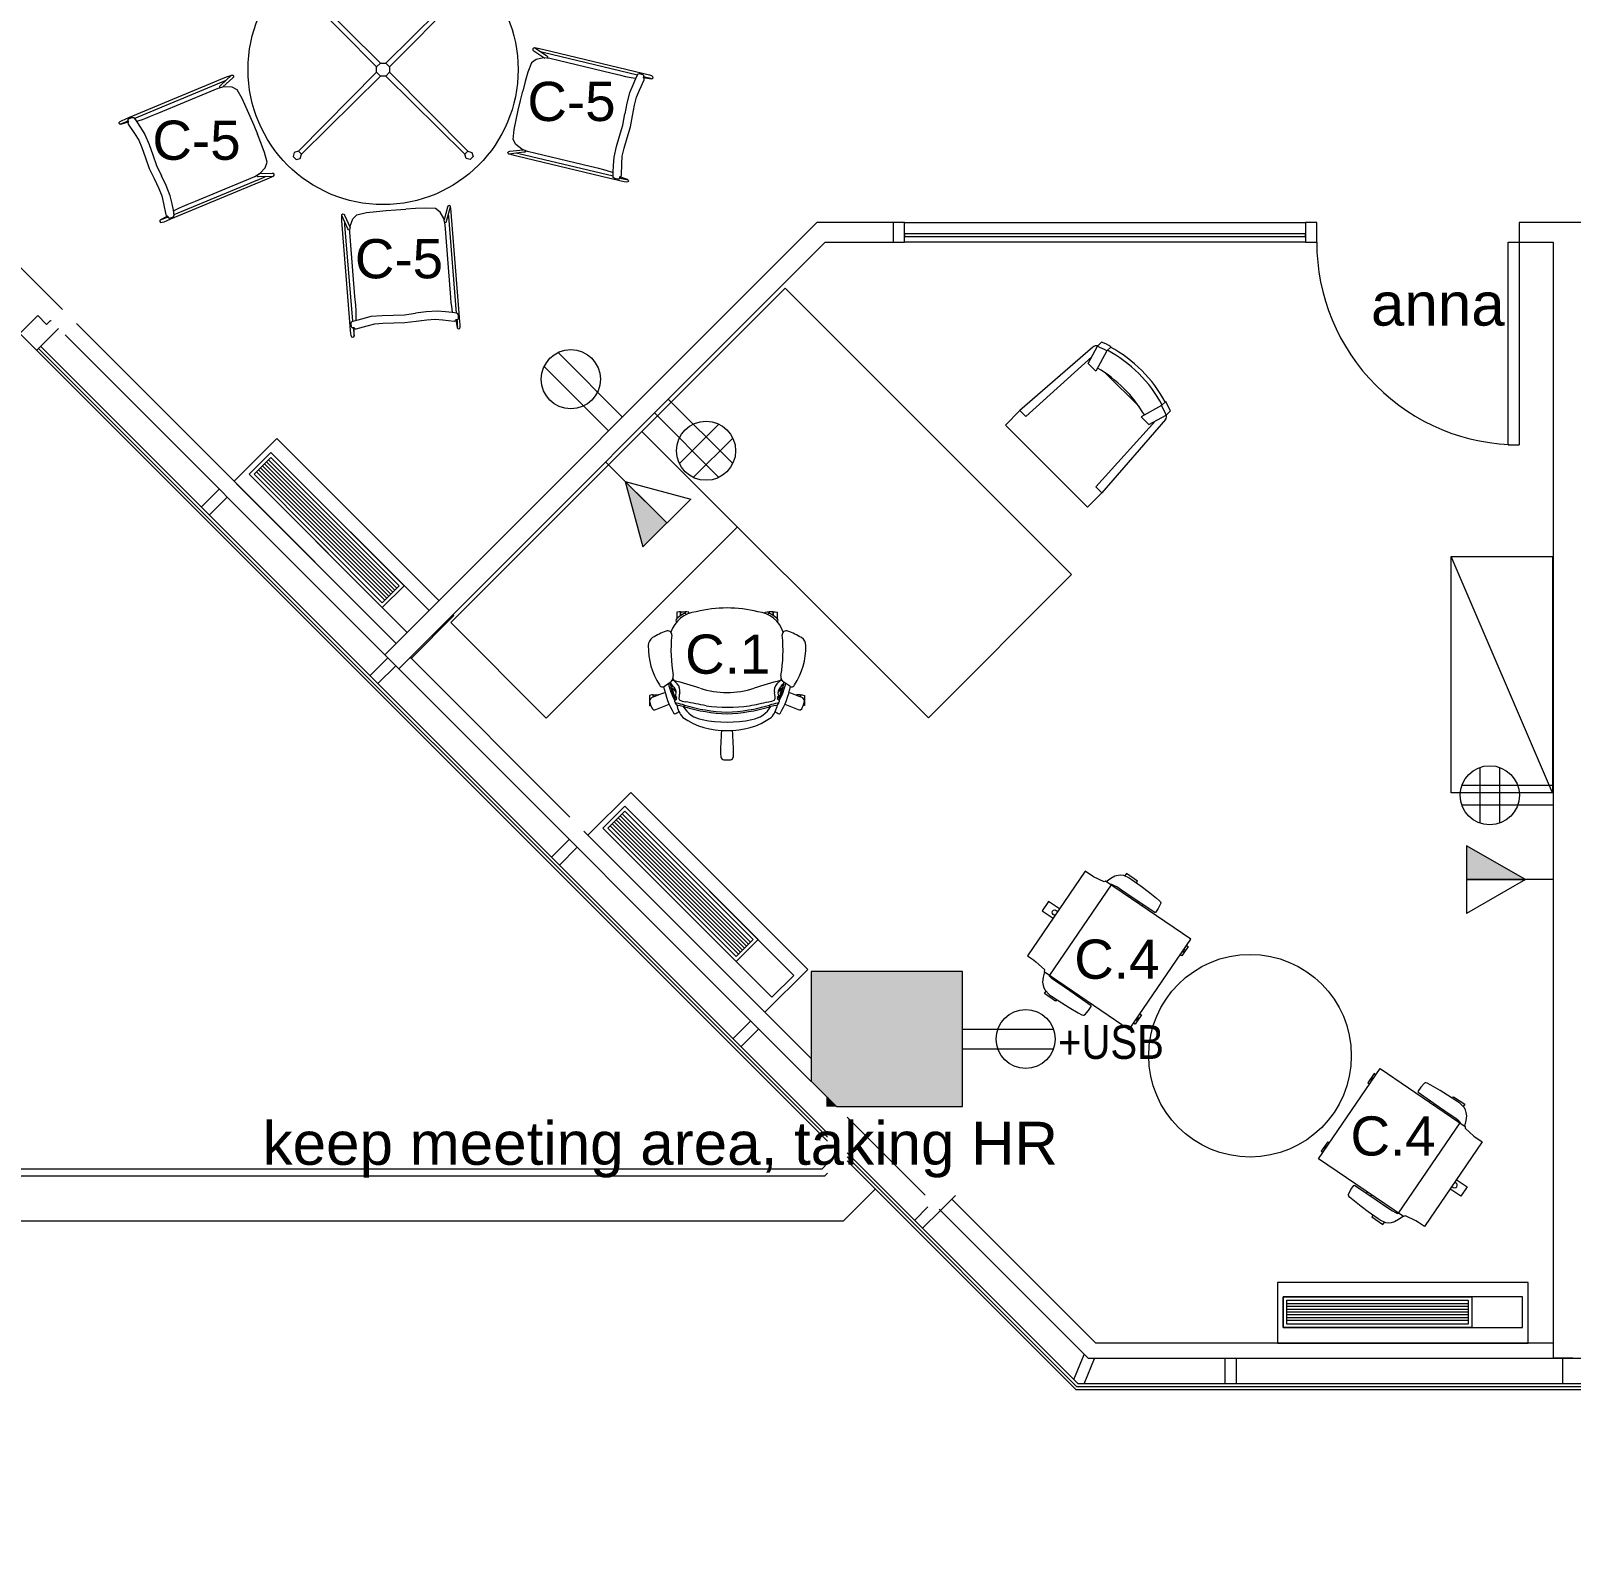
# Model space of a CAD drawing. Header units: inches. Extents: x 1 to 3921, y -2183 to 193.
# Drawn here: x 1444.7 to 1718.5, y -2150.9 to -1881.9 of the extents above; entities that cross this region are included whole.
import ezdxf

# ---------------------------------------------------------------- set-up
doc = ezdxf.new("R2010")
doc.units = ezdxf.units.IN
doc.header["$MEASUREMENT"] = 0
for name, color, linetype, lineweight in [('8260 Willow Oaks_dwg _2_', 8, 'Continuous', 9), ('A-ANNO-NOTE', 131, 'Continuous', 20), ('A-COLS', 52, 'Continuous', 13), ('A-DOOR', 31, 'Continuous', 9), ('A-DOOR-FRAM', 31, 'Continuous', 9), ('A-FURN TAGS', 7, 'Continuous', 9), ('A-FURN-NEW', 7, 'Continuous', 9), ('A-GLAZ', 151, 'Continuous', 9), ('A-WALL', 113, 'Continuous', 50), ('AFUCH-P', 7, 'Continuous', 9), ('AFUTL-P', 7, 'Continuous', 9), ('Cougaar_Furn Plan_V01_1_dwg', 8, 'Continuous', 9), ('E-ELEC-FIXT-IDEN', 2, 'Continuous', 9), ('E-FURN-EXISTING', 7, 'Continuous', 9), ('I-WALL', 2, 'Continuous', 9), ('LEVEL 07 BB', 7, 'Continuous', 9)]:
    doc.layers.add(name, color=color, linetype=linetype, lineweight=lineweight)
doc.styles.add('Arial', font='arial.ttf', dxfattribs={"height": 6.966241})
doc.styles.add('Arial_2', font='arial.ttf', dxfattribs={"height": 7.649326})
doc.styles.add('Arial_9', font='arial.ttf', dxfattribs={"width": 0.85, "height": 6})

# ---------------------------------------------------------------- blocks, each defined once
blk = doc.blocks.new('Cougaar_Furn Plan_V01_1_dwg_T-4-2613232-New Construction - Tel_Data_Elec Plan')
at = {"layer": 'AFUTL-P'}
for p, q in [((-15.06, 14.53), (-1.15, 0.48)), ((-0.48, 1.15), (-14.53, 15.06)), ((1.16, 0.48), (15.06, 14.53)), ((-0.48, -1.16), (-14.53, -15.06)), ((0.48, -1.16), (14.53, -15.06)), ((15.06, -14.53), (1.16, -0.48))]:
    blk.add_line(p, q, dxfattribs=at)
at = {"layer": 'AFUTL-P', "flags": 128}
for points in [[(-15.98, 15.45), (-15.79, 14.73), (-15.06, 14.53), (-14.53, 15.06), (-14.73, 15.79), (-15.45, 15.98)], [(15.45, 15.98), (14.73, 15.79), (14.53, 15.06), (15.06, 14.53), (15.79, 14.73), (15.98, 15.45)], [(15.98, -15.45), (15.45, -15.98), (14.73, -15.79), (14.53, -15.06), (15.06, -14.53), (15.79, -14.73)]]:
    blk.add_lwpolyline(points, close=True, dxfattribs=at)
for points in [[(14.53, 15.06), (0.48, 1.15), (1.16, 0.48), (1.16, -0.48), (0.48, -1.16), (-0.48, -1.16), (-1.15, -0.48)], [(-15.06, -14.53), (-15.79, -14.73), (-15.98, -15.45), (-15.45, -15.98), (-14.73, -15.79), (-14.53, -15.06), (-15.06, -14.53), (-1.15, -0.48), (-1.15, 0.48), (-0.48, 1.15), (0.48, 1.15)]]:
    blk.add_lwpolyline(points, dxfattribs=at)
at = {"layer": 'AFUTL-P'}
blk.add_circle((0, 0), 24, dxfattribs=at)
blk = doc.blocks.new('Cougaar_Furn Plan_V01_1_dwg_C-5-2613233-New Construction - Tel_Data_Elec Plan')
at = {"layer": 'AFUCH-P', "flags": 128}
for points in [[(11.68, 6.49), (12.06, 6.39), (12.64, 6.24), (12.99, 6.14), (13.06, 6.09), (13.24, 6.13), (13.35, 6.28), (13.32, 6.47), (13.1, 6.62), (12.75, 6.73), (12.18, 6.88), (11.49, 7.05), (9.99, 7.41), (-6.07, 11.25), (-6.82, 11.42), (-7.42, 11.55), (-7.75, 11.6), (-7.93, 11.57), (-8.04, 11.42), (-8.01, 11.2), (-7.86, 11.09), (-5.88, 9.78)], [(-5.38, 9.72), (-5.35, 9.83), (-5.38, 10.01), (-5.54, 10.13), (-7.75, 11.6)], [(6.1, 7.05), (-3.53, 9.35), (-5.01, 9.68), (-6.12, 9.81), (-7.43, 9.55), (-8.27, 8.94), (-8.91, 7.3), (-9.37, 5.61), (-9.81, 3.92)], [(10.55, 6.76), (-6.19, 10.76), (-6.68, 10.87)], [(10.27, 6.15), (10.16, 6.17), (9.12, 6.35), (8.53, 6.45), (7.63, 6.67), (6.1, 7.05)], [(11, 6.98), (10.87, 6.99), (10.66, 6.92), (10.59, 6.84), (10.23, 6.07), (9.73, 4.98), (9.16, 3.63), (8.68, 1.74), (8.34, -0.15)], [(10.93, 4.07), (11.78, 5.92), (11.79, 6.01), (11.78, 6.14), (11.72, 6.22)], [(11.66, 6.3), (11.63, 6.35), (11.71, 6.57), (11.72, 6.62), (11.72, 6.66), (11.66, 6.75), (11.53, 6.8), (11, 6.98)], [(11.72, 6.22), (11.66, 6.3), (13.06, 6.09)], [(2.15, -9.48), (-7.48, -7.18), (-8.95, -6.8), (-10, -6.42), (-11.05, -5.59), (-11.53, -4.66), (-11.36, -2.91), (-11, -1.2), (-10.63, 0.51), (-10.24, 2.22), (-9.81, 3.92)], [(8.78, -11.78), (7.44, -11.33), (7.53, -11.29), (7.62, -11.24), (7.69, -11.13), (7.72, -11.04), (7.81, -9.01), (7.88, -7.64), (8.21, -6.25), (8.77, -4.37), (9.33, -2.46), (9.7, -0.51), (10.05, 1.42), (10.38, 2.81), (10.93, 4.07)], [(6.54, -11.63), (6.42, -11.58), (6.27, -11.43), (6.24, -11.32), (6.27, -10.47), (6.32, -9.28), (6.42, -7.81), (6.85, -5.92), (7.4, -4.07), (7.96, -2.13), (8.34, -0.15)], [(-11.95, -7.37), (-12.27, -7.27), (-12.42, -7.17), (-12.44, -6.98), (-12.31, -6.8), (-12.13, -6.77), (-9.77, -6.5)], [(-9.3, -6.67), (-9.32, -6.77), (-9.44, -6.93), (-9.63, -6.96), (-12.27, -7.27)], [(-10.61, -7.72), (-11.36, -7.53), (-11.95, -7.37)], [(6.24, -11.23), (-10.49, -7.23), (-10.98, -7.11)], [(7.37, -11.5), (7.76, -11.59), (8.34, -11.72), (8.7, -11.78), (8.78, -11.78), (8.93, -11.89), (8.96, -12.08), (8.85, -12.23), (8.58, -12.27), (8.22, -12.2), (7.65, -12.08), (6.95, -11.92), (5.45, -11.56), (-10.61, -7.72)], [(6.27, -10.56), (6.16, -10.54), (5.16, -10.23), (4.58, -10.05), (3.69, -9.83), (2.15, -9.48)], [(7.44, -11.33), (7.39, -11.36), (7.36, -11.59), (7.35, -11.64), (7.34, -11.68), (7.24, -11.73), (7.1, -11.72), (6.54, -11.63)]]:
    blk.add_lwpolyline(points, dxfattribs=at)
blk = doc.blocks.new('Cougaar_Furn Plan_V01_1_dwg_C_1-2613241-New Construction - Tel_Data_Elec Plan')
at = {"layer": 'A-FURN-NEW'}
for p, q in [((-8.27, -1.35), (-8.25, -1.35)), ((8.27, -1.35), (8.25, -1.35)), ((-11.14, -13.91), (-9.94, -13.05)), ((11.14, -13.91), (9.94, -13.05)), ((-9.58, -14.38), (-9.27, -14.71)), ((9.58, -14.38), (9.27, -14.71))]:
    blk.add_line(p, q, dxfattribs=at)
at = {"layer": 'A-FURN-NEW', "flags": 128}
for points in [[(-8.27, -1.36), (-8.27, -0.7), (-8.31, -0.66), (-8.53, -0.66), (-8.9, -0.75), (-8.92, -0.79), (-8.92, -1.89)], [(-8.2, -1.32), (-8.2, -0.71), (-8.16, -0.67), (-7.53, -0.67), (-7.49, -0.71), (-7.49, -0.99)], [(-6.77, -0.97), (-6.77, -0.79), (-6.8, -0.75), (-7.16, -0.66), (-7.38, -0.66), (-7.42, -0.7), (-7.42, -1)], [(6.77, -0.97), (6.77, -0.79), (6.8, -0.75), (7.16, -0.66), (7.38, -0.66), (7.42, -0.7), (7.42, -1)], [(8.2, -1.32), (8.2, -0.71), (8.16, -0.67), (7.53, -0.67), (7.49, -0.71), (7.49, -0.99)], [(8.27, -1.36), (8.27, -0.7), (8.31, -0.66), (8.53, -0.66), (8.9, -0.75), (8.92, -0.79), (8.92, -1.89)], [(-9.58, -12.52), (-9.48, -12.91), (-8.85, -13.48)], [(9.58, -12.52), (9.48, -12.91), (8.85, -13.48)], [(-13.12, -15.83), (-13.12, -15.48), (-13.16, -15.44), (-13.38, -15.44), (-13.75, -15.53), (-13.77, -15.57), (-13.77, -17.29), (-13.75, -17.33), (-13.51, -17.4)], [(-13.05, -15.8), (-13.05, -15.49), (-13.01, -15.45), (-12.38, -15.45), (-12.34, -15.49), (-12.34, -15.52)], [(-12.14, -15.44), (-12.23, -15.44), (-12.29, -15.5)], [(-10.04, -13.74), (-10.04, -13.74), (-10.04, -13.74), (-10.04, -13.74), (-10.04, -13.74)], [(10.04, -13.74), (10.04, -13.74), (10.04, -13.74), (10.04, -13.74), (10.04, -13.74)], [(12.14, -15.44), (12.23, -15.44), (12.29, -15.5)], [(13.05, -15.8), (13.05, -15.49), (13.01, -15.45), (12.38, -15.45), (12.34, -15.49), (12.34, -15.52)], [(13.12, -15.83), (13.12, -15.48), (13.16, -15.44), (13.38, -15.44), (13.75, -15.53), (13.77, -15.57), (13.77, -17.29), (13.75, -17.33), (13.51, -17.4)]]:
    blk.add_lwpolyline(points, dxfattribs=at)
for points in [[(-7.93, -1.15), (-7.93, -1.15), (-7.93, -1.15), (-7.93, -1.15)], [(7.93, -1.15), (7.93, -1.15), (7.93, -1.15), (7.93, -1.15)], [(9.31, -18.79), (9.31, -18.79), (9.3, -18.79), (9.3, -18.79)], [(9.45, -18.73), (9.45, -18.73), (9.45, -18.73), (9.45, -18.73)]]:
    blk.add_lwpolyline(points, close=True, dxfattribs=at)
at = {"layer": 'A-FURN-NEW'}
for centre, radius, start, end in [((0, -22.37), 22.37, 75.8424, 104.1577), ((-4.99, -5.9), 5.24, 95.2874, 162.3788), ((-8.66, -2.22), 0.418, 129.0643, 221.2869), ((-5.54, -5.37), 4.85, 119.4733, 134.125), ((-7.3, -2.17), 1.2, 100.5957, 121.7626), ((-7.49, -1.41), 0.417, 40.7738, 93.5728), ((4.99, -5.9), 5.24, 17.6207, 84.7126), ((7.49, -1.41), 0.417, 86.4272, 139.2262), ((7.3, -2.17), 1.2, 58.2374, 79.4043), ((5.54, -5.37), 4.85, 45.875, 60.5267), ((8.66, -2.22), 0.418, 318.7131, 50.9357), ((-12.32, -6.67), 1.68, 123.3413, 179.8306), ((-6.37, -16.76), 13.39, 109.4635, 120.9043), ((-10.52, -4.77), 0.708, 352.6016, 115.777), ((16.39, -7.53), 26.35, 174.1711, 189.8262), ((-16.39, -7.53), 26.35, 350.1738, 5.8289), ((10.52, -4.77), 0.708, 64.223, 187.3984), ((6.37, -16.76), 13.39, 59.0957, 70.5365), ((12.32, -6.67), 1.68, 0.1694, 56.6587), ((-1.21, -6.81), 12.8, 179.3542, 212.4465), ((1.21, -6.81), 12.8, 327.5535, 0.6458), ((-11.49, -13.49), 0.548, 199.4072, 309.4141), ((2.53, -10.39), 13.31, 193.1789, 206.8956), ((-9.62, -13.44), 0.55, 150.8767, 161.1554), ((-8.9, -13.27), 1.24, 180.0033, 202.3254), ((28.89, 14.9), 48.13, 215.8147, 216.8651), ((-10.54, -12.26), 0.992, 306.7837, 13.343), ((-9.62, -13.44), 0.55, 75.8654, 109.4746), ((-20.75, -60.83), 49.22, 71.1018, 76.7721), ((-10.09, -14.68), 1.73, 345.9566, 44.2355), ((20.75, -60.83), 49.22, 103.2279, 108.8982), ((10.09, -14.68), 1.73, 135.7645, 194.0434), ((-2.53, -10.39), 13.31, 333.1044, 346.8211), ((9.62, -13.44), 0.55, 70.5254, 104.1346), ((10.54, -12.26), 0.992, 166.657, 233.2163), ((-28.89, 14.9), 48.13, 323.1349, 324.1853), ((8.9, -13.27), 1.24, 337.6746, 359.9967), ((9.62, -13.44), 0.55, 18.8446, 29.1233), ((11.49, -13.49), 0.548, 230.5859, 340.5928), ((-13.16, -16.49), 0.59, 119.5461, 202.7758), ((-2.58, -41.05), 27.33, 107.955, 113.439), ((3.96, -10.88), 15.54, 191.5275, 210.3085), ((-7.27, -12.76), 2.94, 199.3455, 214.6886), ((106, 15.53), 119.68, 194.1569, 195.4724), ((-2.58, -41.05), 27.33, 105.3129, 105.8437), ((-9.63, -14.42), 0.0616, 45.127, 195.4725), ((-18.5, -17.46), 9.32, 8.744, 18.9291), ((-10.4, -15.08), 1.36, 357.5491, 54.7693), ((-8.46, -16.34), 0.887, 160.4319, 183.5081), ((-8.42, -16.39), 0.919, 180.4214, 199.4379), ((-8.96, -16.62), 0.348, 102.7618, 182.992), ((-8.91, -16.15), 0.393, 104.7751, 164.8413), ((-9.73, -15.22), 0.688, 6.8448, 48.2431), ((-12.55, -14.65), 3.54, 338.4698, 352.0615), ((-9.05, -16.23), 0.0489, 286.0386, 5.3921), ((-8.13, -16.04), 0.888, 163.4074, 192.3483), ((-9.01, -15.79), 0.023, 9.0607, 108.2322), ((-5.91, -15.92), 2.63, 161.9991, 189.4546), ((-7.2, -13.77), 2.89, 243.2225, 266.0648), ((0, 0.22), 15.25, 251.642, 288.3558), ((7.2, -13.77), 2.89, 273.9352, 296.7775), ((5.91, -15.92), 2.63, 350.5454, 18.0009), ((9.01, -15.79), 0.023, 71.7678, 170.9393), ((8.13, -16.04), 0.888, 347.6517, 16.5926), ((9.05, -16.23), 0.0489, 174.6079, 253.9614), ((8.91, -16.15), 0.393, 15.1587, 75.2249), ((8.96, -16.62), 0.348, 357.008, 77.2382), ((10.4, -15.08), 1.36, 125.2307, 182.4509), ((9.73, -15.22), 0.688, 131.7569, 173.1552), ((12.55, -14.65), 3.54, 187.9385, 201.5302), ((18.5, -17.46), 9.32, 161.0709, 171.256), ((8.46, -16.34), 0.887, 356.4919, 19.5681), ((8.42, -16.39), 0.919, 340.5621, 359.5786), ((-106, 15.53), 119.68, 344.5276, 345.8431), ((-3.96, -10.88), 15.54, 329.6915, 348.4725), ((9.63, -14.42), 0.0616, 344.5275, 134.873), ((7.27, -12.76), 2.94, 325.3114, 340.6545), ((2.58, -41.05), 27.33, 66.561, 72.045), ((13.16, -16.49), 0.59, 337.2242, 60.4539), ((-9.12, -15.8), 4.68, 191.293, 204.5626), ((-12.89, -17.63), 0.496, 193.4053, 300.145), ((-28.65, 24.44), 45.41, 290.6355, 293.853), ((-9.33, -18.64), 0.151, 213.7702, 281.2911), ((-8.84, -16.43), 0.512, 203.4737, 256.2321), ((-9.7, -17.1), 1.74, 283.3236, 310.7926), ((-8.5, -16.55), 0.8, 190.5285, 264.8645), ((-10.67, -27.54), 10.75, 73.075, 80.8212), ((-4.84, -16.58), 4.15, 188.6599, 223.6934), ((-10.92, -31.85), 14.69, 76.838, 80.8302), ((-3.56, -14.97), 4.94, 210.6399, 260.2045), ((-8.38, -17.32), 0.835, 344.5676, 4.2262), ((0.03, 6.73), 25.44, 252.6106, 261.2806), ((-0.49, 4.45), 22.82, 251.9952, 261.5291), ((-274.72, -1406.95), 1415.76, 78.96423, 79.11644), ((-0.03, 1.15), 19.65, 258.7774, 281.2226), ((0, 0.86), 19.65, 258.7774, 281.2226), ((0.14, 10.14), 27.77, 262.0376, 277.865), ((-0.06, 7.02), 25.44, 278.7194, 287.3894), ((-0.03, 6.73), 25.44, 278.7194, 287.3894), ((-9.12, 53.95), 72.51, 280.3799, 283.1735), ((3.56, -14.97), 4.94, 279.7955, 329.3601), ((10.67, -27.54), 10.75, 99.1788, 106.925), ((8.38, -17.32), 0.835, 175.7738, 195.4324), ((10.92, -31.85), 14.69, 99.1698, 103.162), ((4.84, -16.58), 4.15, 316.3066, 351.3401), ((9.7, -17.1), 1.74, 229.2074, 256.6764), ((8.5, -16.55), 0.8, 275.1355, 349.4715), ((8.84, -16.43), 0.512, 283.7679, 336.5263), ((9.33, -18.65), 0.142, 256.1601, 327.116), ((28.65, 24.44), 45.41, 246.147, 249.3645), ((12.89, -17.63), 0.496, 239.855, 346.5947), ((9.12, -15.8), 4.68, 335.4374, 348.707), ((-0.53, -9.09), 12.68, 234.7991, 272.3819), ((0, 2.55), 22.82, 258.881, 281.1187), ((39.22, -25.5), 40.36, 174.6916, 181.3618), ((0.53, -9.09), 12.68, 267.6181, 305.2009), ((-39.22, -25.5), 40.36, 358.6382, 5.3084), ((-0.48, -26.32), 0.658, 191.8903, 264.422), ((0, -22.73), 4.28, 262.7024, 278.1098), ((0.49, -26.33), 0.648, 280.2655, 348.7618)]:
    blk.add_arc(centre, radius, start, end, dxfattribs=at)
blk = doc.blocks.new('Cougaar_Furn Plan_V01_1_dwg_GST-1-2613242-New Construction - Tel_Data_Elec Plan')
at = {"layer": 'A-FURN-NEW'}
blk.add_line((4.17, 19.12), (-4.17, 19.12), dxfattribs=at)
at = {"layer": 'A-FURN-NEW', "flags": 128}
for points in [[(-6.88, 23.13), (-6.88, 22.09), (-5.7, 18.12), (-7.64, 18.12), (-8.64, 21.47), (-8.64, 22.54)], [(6.88, 23.13), (6.88, 22.09), (5.7, 18.12), (7.64, 18.12), (8.64, 21.47), (8.64, 22.54)], [(-9.12, 20.8), (-10.31, 3.62), (-8.81, 3.62), (-8.03, 19.43)], [(9.12, 20.8), (10.31, 3.62), (8.81, 3.62), (8.03, 19.43)], [(10.31, 3.62), (10.31, 0), (-10.31, 0), (-10.31, 3.62)]]:
    blk.add_lwpolyline(points, dxfattribs=at)
at = {"layer": 'A-FURN-NEW'}
for centre, radius, start, end in [((0, -0.17), 24.29, 106.4525, 110.8229), ((0, -0.17), 23.29, 107.1803, 111.7614), ((0, -0.17), 24.17, 90, 106.54), ((0, -0.17), 23.42, 90, 107.0858), ((0, -0.17), 24.17, 73.46, 90), ((0, -0.17), 23.42, 72.9142, 90), ((0, -0.17), 24.29, 69.1771, 73.5475), ((0, -0.17), 23.29, 68.2386, 72.8197), ((-7.95, 20.59), 1.19, 125.122, 169.962), ((0, -3.92), 23.42, 90, 104.5628), ((0, -3.92), 23.42, 75.4372, 90), ((7.95, 20.59), 1.19, 10.038, 54.878)]:
    blk.add_arc(centre, radius, start, end, dxfattribs=at)
blk = doc.blocks.new('Cougaar_Furn Plan_V01_1_dwg_C_4-2613243-New Construction - Tel_Data_Elec Plan')
at = {"layer": 'A-FURN-NEW'}
for p, q in [((-17.05, 9.83), (-17.21, 9.71)), ((-17.12, 9.71), (-17.12, -9.71)), ((-11.46, 9.99), (-11.45, 9.71)), ((-10.51, 9.81), (-10.46, 10)), ((-17.05, -9.83), (-17.21, -9.71)), ((-11.46, -9.99), (-11.45, -9.71)), ((-10.51, -9.81), (-10.46, -10))]:
    blk.add_line(p, q, dxfattribs=at)
at = {"layer": 'A-FURN-NEW', "flags": 128}
for points in [[(-18.2, 9.71), (-17.84, 10.65), (-17.46, 11.41), (-17.06, 11.86), (-16.69, 12.16), (-16.27, 12.37), (-15.17, 12.57), (-14.74, 12.58), (-12.58, 12.54), (-11.01, 12.46), (-9.14, 12.33), (-8.41, 12.26), (-8.15, 12.17), (-8.03, 12.09), (-7.97, 12), (-7.84, 11), (-7.86, 10.12), (-7.95, 10.01), (-12.58, 9.99), (-15.08, 9.97), (-16.09, 9.97)], [(-13.63, 12.56), (-13.63, 12.91), (-16.01, 12.91), (-16.01, 12.41)], [(-22.31, -9.05), (-21.04, -9.05), (-20.48, -9.09), (-18.46, -9.38), (-18.26, -9.71), (0, -9.71), (0, 9.72), (-18.31, 9.72), (-18.46, 9.44), (-20.53, 9.13), (-22.31, 9.13), (-22.31, -9.05)], [(-16.09, 9.97), (-16.53, 9.94), (-17.05, 9.83)], [(0, 8.36), (0.35, 8.36), (0.35, 6.36), (0, 6.36)], [(0, 7.05), (0.11, 7.09), (0.22, 7.2), (0.26, 7.36), (0.22, 7.52), (0.12, 7.63), (0, 7.68)], [(-22.31, 1.02), (-24.65, 1.02), (-24.65, -0.99), (-22.31, -0.99)], [(-22.32, -0.44), (-22.64, -0.43), (-22.87, -0.37), (-23.06, -0.2), (-23.11, 0.01), (-23.06, 0.23), (-22.88, 0.41), (-22.64, 0.46), (-22.31, 0.47)], [(0, -6.33), (0.35, -6.33), (0.35, -8.33), (0, -8.33)], [(0, -7.64), (0.11, -7.6), (0.22, -7.49), (0.26, -7.33), (0.22, -7.18), (0.12, -7.06), (0, -7.01)], [(-18.2, -9.71), (-17.84, -10.65), (-17.46, -11.41), (-17.06, -11.86), (-16.69, -12.16), (-16.27, -12.37), (-15.17, -12.57), (-14.74, -12.58), (-12.58, -12.54), (-11.01, -12.46), (-9.14, -12.33), (-8.41, -12.26), (-8.15, -12.17), (-8.03, -12.09), (-7.97, -12), (-7.84, -11), (-7.86, -10.12), (-7.95, -10.01), (-12.58, -9.99), (-15.08, -9.97), (-16.09, -9.97)], [(-16.09, -9.97), (-16.53, -9.94), (-17.05, -9.83)], [(-13.63, -12.56), (-13.63, -12.91), (-16.01, -12.91), (-16.01, -12.41)]]:
    blk.add_lwpolyline(points, dxfattribs=at)
blk = doc.blocks.new('Cougaar_Furn Plan_V01_1_dwg_C_4-2613244-New Construction - Tel_Data_Elec Plan')
at = {"layer": 'A-FURN-NEW'}
for p, q in [((-17.05, 9.83), (-17.21, 9.71)), ((-17.12, 9.71), (-17.12, -9.71)), ((-11.46, 9.99), (-11.45, 9.71)), ((-10.51, 9.81), (-10.46, 10)), ((-17.05, -9.83), (-17.21, -9.71)), ((-11.46, -9.99), (-11.45, -9.71)), ((-10.51, -9.81), (-10.46, -10))]:
    blk.add_line(p, q, dxfattribs=at)
at = {"layer": 'A-FURN-NEW', "flags": 128}
for points in [[(-18.2, 9.71), (-17.84, 10.65), (-17.46, 11.41), (-17.06, 11.86), (-16.69, 12.16), (-16.27, 12.37), (-15.17, 12.57), (-14.74, 12.58), (-12.58, 12.54), (-11.01, 12.46), (-9.14, 12.33), (-8.41, 12.26), (-8.15, 12.17), (-8.03, 12.09), (-7.97, 12), (-7.84, 11), (-7.86, 10.12), (-7.95, 10.01), (-12.58, 9.99), (-15.08, 9.97), (-16.09, 9.97)], [(-13.63, 12.56), (-13.63, 12.91), (-16.01, 12.91), (-16.01, 12.41)], [(-22.31, -9.05), (-21.04, -9.05), (-20.48, -9.09), (-18.46, -9.38), (-18.26, -9.71), (0, -9.71), (0, 9.72), (-18.31, 9.72), (-18.46, 9.44), (-20.53, 9.13), (-22.31, 9.13), (-22.31, -9.05)], [(-16.09, 9.97), (-16.53, 9.94), (-17.05, 9.83)], [(0, 8.36), (0.35, 8.36), (0.35, 6.36), (0, 6.36)], [(0, 7.05), (0.11, 7.09), (0.22, 7.2), (0.26, 7.36), (0.22, 7.52), (0.12, 7.63), (0, 7.68)], [(-22.31, 1.02), (-24.65, 1.02), (-24.65, -0.99), (-22.31, -0.99)], [(-22.32, -0.44), (-22.64, -0.43), (-22.87, -0.37), (-23.06, -0.2), (-23.11, 0.01), (-23.06, 0.23), (-22.88, 0.41), (-22.64, 0.46), (-22.31, 0.47)], [(0, -6.33), (0.35, -6.33), (0.35, -8.33), (0, -8.33)], [(0, -7.64), (0.11, -7.6), (0.22, -7.49), (0.26, -7.33), (0.22, -7.18), (0.12, -7.06), (0, -7.01)], [(-18.2, -9.71), (-17.84, -10.65), (-17.46, -11.41), (-17.06, -11.86), (-16.69, -12.16), (-16.27, -12.37), (-15.17, -12.57), (-14.74, -12.58), (-12.58, -12.54), (-11.01, -12.46), (-9.14, -12.33), (-8.41, -12.26), (-8.15, -12.17), (-8.03, -12.09), (-7.97, -12), (-7.84, -11), (-7.86, -10.12), (-7.95, -10.01), (-12.58, -9.99), (-15.08, -9.97), (-16.09, -9.97)], [(-16.09, -9.97), (-16.53, -9.94), (-17.05, -9.83)], [(-13.63, -12.56), (-13.63, -12.91), (-16.01, -12.91), (-16.01, -12.41)]]:
    blk.add_lwpolyline(points, dxfattribs=at)
blk = doc.blocks.new('Cougaar_Furn Plan_V01_1_dwg-2613217-New Construction - Tel_Data_Elec Plan')
at = {"layer": 'A-FURN-NEW', "flags": 128}
for points in [[(1562.85, -1970.54), (1528.86, -2004.53), (1511.89, -1987.56), (1571.33, -1928.11), (1622.24, -1979.03), (1596.79, -2004.48), (1545.88, -1953.57)], [(1707.71, -2017.81), (1689.71, -2017.81), (1689.71, -1975.81), (1707.71, -1975.81), (1707.71, -2017.81), (1689.71, -1975.81)]]:
    blk.add_lwpolyline(points, dxfattribs=at)
at = {"layer": 'A-FURN-NEW'}
blk.add_circle((1653.95, -2064.51), 18, dxfattribs=at)
for name, p in [('Cougaar_Furn Plan_V01_1_dwg_T-4-2613232-New Construction - Tel_Data_Elec Plan', (1499.88, -1889.28)), ('Cougaar_Furn Plan_V01_1_dwg_C-5-2613233-New Construction - Tel_Data_Elec Plan', (1534.51, -1897.02)), ('Cougaar_Furn Plan_V01_1_dwg_C_1-2613241-New Construction - Tel_Data_Elec Plan', (1561, -1984.95))]:
    blk.add_blockref(name, p)
for name, p, rotation in [('Cougaar_Furn Plan_V01_1_dwg_C-5-2613233-New Construction - Tel_Data_Elec Plan', (1467.31, -1903.37), 215.9999999999999), ('Cougaar_Furn Plan_V01_1_dwg_C-5-2613233-New Construction - Tel_Data_Elec Plan', (1503.22, -1924.61), 287.9999999999999), ('Cougaar_Furn Plan_V01_1_dwg_GST-1-2613242-New Construction - Tel_Data_Elec Plan', (1617.75, -1959.74), 315), ('Cougaar_Furn Plan_V01_1_dwg_C_4-2613243-New Construction - Tel_Data_Elec Plan', (1637.93, -2051.83), 325.7157424313937)]:
    blk.add_blockref(name, p, dxfattribs=dict(rotation=rotation))
at = {"extrusion": (0, 0, -1), "zscale": -1, "rotation": 34.28425756860636}
blk.add_blockref('Cougaar_Furn Plan_V01_1_dwg_C_4-2613244-New Construction - Tel_Data_Elec Plan', (-1671.6, -2074.79), dxfattribs=at)
at = {"lineweight": 9, "attachment_point": 1, "line_spacing_factor": 0.941778, "style": 'Arial_2'}
for s, insert, char_height, width in [('anna', (1675.44, -1927.13), 7.649, 28.4683), ('keep meeting area, taking HR', (1478.46, -2076.24), 7.6493, 168.9371)]:
    blk.add_mtext(s, dxfattribs=dict(at, insert=insert, char_height=char_height, width=width))
at = {"layer": 'A-FURN TAGS', "char_height": 6.966, "width": 18.0806, "attachment_point": 1, "line_spacing_factor": 0.941778, "style": 'Arial'}
for s, insert in [('C.1', (1553.55, -1989.67)), ('C.4', (1622.71, -2043.87)), ('C.4', (1671.8, -2075.29))]:
    blk.add_mtext(s, dxfattribs=dict(at, insert=insert))
at = {"layer": 'E-FURN-EXISTING', "char_height": 6.966, "width": 18.6776, "attachment_point": 1, "line_spacing_factor": 0.941778, "style": 'Arial'}
for insert in [(1525.52, -1891.46), (1458.88, -1898.35), (1494.86, -1919.41)]:
    blk.add_mtext('C-5', dxfattribs=dict(at, insert=insert))
blk = doc.blocks.new('Columns 1 - Columns 1-2495298-New Construction - Tel_Data_Elec Plan')
at = {"layer": 'A-COLS', "lineweight": 9}
h = blk.add_hatch(color=55, dxfattribs=at)
h.paths.add_polyline_path([(-344.46, -2150.94), (-338.28, -2144.77), (-338.28, -2115.04), (-368.16, -2115.04), (-368.16, -2117.34), (-369.17, -2117.34), (-369.17, -2147.78), (-360.5, -2147.78), (-354.06, -2141.34), (-347.61, -2147.78)], flags=0)
h.paths.add_polyline_path([(249.67, -2143.52), (255.5, -2137.69), (255.5, -2113.67), (220.65, -2113.67), (220.65, -2140.53), (220.23, -2113.67), (217.01, -2113.67), (217.01, -2140.67), (246.82, -2140.67)], flags=0)
h.paths.add_polyline_path([(-113.19, -2143.52), (-110.22, -2140.54), (-86.7, -2140.54), (-86.7, -2114.54), (-119.32, -2114.54), (-119.32, -2137.38), (-116.16, -2140.54)], flags=0)
h.paths.add_polyline_path([(-585.22, -2121.95), (-578.56, -2115.29), (-578.56, -2080.06), (-607.29, -2080.06), (-607.29, -2117.79), (-601.06, -2117.79), (-595.22, -2111.95), (-589.37, -2117.79)], flags=0)
h.paths.add_polyline_path([(-841.54, -2073), (-819.17, -2073), (-819.17, -2049), (-846.02, -2049), (-846.02, -2068.52), (-843.59, -2070.96)], flags=0)
h.paths.add_polyline_path([(-1068.66, -1845.88), (-1055.93, -1833.15), (-1055.93, -1808.86), (-1085.69, -1808.86), (-1085.69, -1828.86), (-1081.39, -1833.15)], flags=0)
h.paths.add_polyline_path([(-1277.28, -1619.05), (-1276.44, -1619.05), (-1276.44, -1589.05), (-1277.28, -1589.05), (-1277.28, -1587.14), (-1301.28, -1587.14), (-1301.28, -1589.05), (-1309.94, -1589.05), (-1317.71, -1596.83), (-1295.49, -1619.05)], flags=0)
h.paths.add_polyline_path([(-1083.3, -1617.89), (-1058.94, -1617.89), (-1058.94, -1593.96), (-1083.3, -1593.96)], flags=0)
h.paths.add_polyline_path([(-819.99, -1615.25), (-818.48, -1615.25), (-818.48, -1589.87), (-842.8, -1589.87), (-842.8, -1615.25), (-820.03, -1615.25)], flags=0)
h.paths.add_polyline_path([(-603.13, -1613.61), (-578.8, -1612.78), (-578.8, -1591.25), (-603.13, -1591.25), (-603.13, -1612.78)], flags=0)
h.paths.add_polyline_path([(-844.96, -1400.7), (-770.86, -1400.7), (-770.86, -1352.13), (-844.96, -1352.13)], flags=0)
h.paths.add_polyline_path([(-1083.3, -1379.2), (-1059.3, -1379.2), (-1059.3, -1352.54), (-1083.3, -1352.54)], flags=0)
h.paths.add_polyline_path([(-602.86, -1376.13), (-578.86, -1376.13), (-578.86, -1352.13), (-602.86, -1352.13)], flags=0)
h.paths.add_polyline_path([(-1312.55, -1375.07), (-1312.55, -1351.07), (-1313.43, -1351.07), (-1313.43, -1349.42), (-1344.55, -1349.42), (-1344.55, -1375.07), (-1313.43, -1375.07)], flags=0)
h.paths.add_polyline_path([(-1333.32, -1179.82), (-1313.99, -1179.82), (-1313.99, -1178.54), (-1311.93, -1178.54), (-1311.93, -1148.62), (-1333.32, -1148.62), (-1344.55, -1159.85), (-1344.55, -1178.54), (-1337.99, -1178.54), (-1337.99, -1179.82)], flags=0)
h.paths.add_polyline_path([(-1066.36, -921.65), (-1054.31, -921.65), (-1054.31, -892.1), (-1066.36, -880.04), (-1096.08, -909.76), (-1084.18, -921.65)], flags=0)
h.paths.add_polyline_path([(-843.09, -889.56), (-813.47, -889.56), (-813.47, -857.49), (-823.93, -847.03), (-829.95, -853.04), (-843.09, -853.04), (-843.09, -865.56), (-843.73, -865.56), (-843.73, -889.56)], flags=0)
h.paths.add_polyline_path([(-577.38, -853.79), (-577.38, -820.29), (-607.26, -820.29), (-607.26, -853.79)], flags=0)
at = {"layer": 'A-COLS', "color": 250, "lineweight": 20}
for p, q in [((-846.02, -2049), (-846.02, -2068.52)), ((-819.17, -2049), (-846.02, -2049)), ((-819.17, -2073), (-819.17, -2049)), ((-846.02, -2068.52), (-841.54, -2073)), ((-841.54, -2073), (-819.17, -2073))]:
    blk.add_line(p, q, dxfattribs=at)
blk = doc.blocks.new('Single-Flush - With Sidelight - 36_ x 94_-2594872-New Construction - Tel_Data_Elec Plan')
at = {"layer": 'A-DOOR', "color": 250, "lineweight": 20}
for p, q in [((-16, 37.75), (-18, 37.75)), ((-18, 1.75), (-18, 37.75)), ((-16, 37.75), (-16, 1.75)), ((-16, 1.75), (-18, 1.75))]:
    blk.add_line(p, q, dxfattribs=at)
at = {"layer": 'A-DOOR'}
blk.add_arc((-18, 1.75), 36, 360, 90, dxfattribs=at)
at = {"layer": 'A-DOOR-FRAM', "color": 250, "lineweight": 20}
blk.add_line((93.27, -1.75), (93.27, 1.75), dxfattribs=at)
at = {"layer": 'A-GLAZ', "color": 250, "lineweight": 20}
for p, q in [((91.27, 0.75), (20, 0.75)), ((20, 0.75), (20, 0.25)), ((20, 0.25), (91.27, 0.25)), ((91.27, 0.25), (91.27, 0.75))]:
    blk.add_line(p, q, dxfattribs=at)
blk = doc.blocks.new('8260 Willow Oaks_dwg _2_-2439531-New Construction - Tel_Data_Elec Plan')
at = {"layer": 'A-WALL', "lineweight": 9}
blk.add_hatch(color=7, dxfattribs=at).paths.add_polyline_path([(32201.66, 8515.07), (32200.02, 8516.7), (32200.02, 8515.07)], flags=0)
at = {"layer": 'A-WALL', "color": 10, "lineweight": 30}
blk.add_line((32200.02, 8516.7), (32200.02, 8515.07), dxfattribs=at)
at = {"layer": 'LEVEL 07 BB'}
for p, q in [((32064.09, 8656.68), (31976.56, 8744.22)), ((32123.4, 8597.38), (32066.56, 8654.21)), ((32063.39, 8653.34), (32059.5, 8649.45)), ((32121.37, 8595.35), (32064.54, 8652.19)), ((32200.02, 8509.63), (32059.85, 8649.8)), ((32200.02, 8510.34), (32060.21, 8650.15)), ((32122.44, 8606.11), (32099.63, 8628.92)), ((32122.79, 8606.47), (32099.98, 8629.27)), ((32123.14, 8606.82), (32100.34, 8629.63)), ((32123.5, 8607.18), (32100.69, 8629.98)), ((32121.37, 8605.05), (32098.57, 8627.86)), ((32121.73, 8605.41), (32098.92, 8628.21)), ((32122.08, 8605.76), (32099.28, 8628.57)), ((32091.94, 8624.79), (32088.76, 8621.6)), ((32093.35, 8623.37), (32090.17, 8620.19)), ((32121.9, 8594.82), (32118.72, 8591.64)), ((32123.32, 8593.41), (32120.14, 8590.23)), ((32154.27, 8566.51), (32125.87, 8594.9)), ((32125.87, 8594.9), (32126.06, 8594.71)), ((32197.17, 8519.55), (32123.85, 8592.88)), ((32185.31, 8543.24), (32162.51, 8566.04)), ((32185.66, 8543.59), (32162.86, 8566.4)), ((32186.02, 8543.95), (32163.21, 8566.75)), ((32186.37, 8544.3), (32163.57, 8567.1)), ((32197.17, 8523.6), (32156.74, 8564.03)), ((32184.25, 8542.18), (32161.45, 8564.98)), ((32184.6, 8542.53), (32161.8, 8565.34)), ((32184.96, 8542.89), (32162.15, 8565.69)), ((32154.17, 8562.56), (32150.98, 8559.38)), ((32155.58, 8561.15), (32152.4, 8557.96)), ((32186.43, 8530.3), (32183.24, 8527.12)), ((32187.84, 8528.89), (32184.66, 8525.7)), ((32217.9, 8497.24), (32215.51, 8494.86)), ((32313.91, 8480.04), (32281.66, 8480.04)), ((32313.91, 8479.54), (32281.66, 8479.54)), ((32313.91, 8479.04), (32281.66, 8479.04)), ((32313.91, 8478.54), (32281.66, 8478.54)), ((32313.91, 8478.04), (32281.66, 8478.04)), ((32313.91, 8477.54), (32281.66, 8477.54)), ((32313.91, 8477.04), (32281.66, 8477.04)), ((32243.81, 8466.55), (32245.67, 8471.05)), ((32245.66, 8465.79), (32247.52, 8470.29)), ((32270.68, 8470.29), (32270.68, 8465.79)), ((32272.68, 8470.29), (32272.68, 8465.79)), ((32330.68, 8470.29), (32330.68, 8465.79))]:
    blk.add_line(p, q, dxfattribs=at)
at = {"layer": 'LEVEL 07 BB', "flags": 128}
for points in [[(31723.14, 8970.95), (31723.14, 8776.17), (32004.52, 8494.79), (32202.91, 8494.79), (32208.53, 8500.41)], [(31731.14, 8970.95), (31731.14, 8779.49), (32007.84, 8502.79), (32199.6, 8502.79), (32200.02, 8503.22)], [(31732.77, 8970.95), (31732.39, 8970.58), (31732.39, 8780), (32008.36, 8504.04), (32199.08, 8504.04), (32200.02, 8504.99)], [(32062.07, 8654.66), (32061.98, 8654.75), (32061.27, 8654.04), (32059.68, 8655.63), (32056.5, 8652.45), (32200.02, 8508.92)], [(32131, 8604.98), (32102.19, 8633.78), (32094.59, 8626.18), (32123.4, 8597.38)], [(32129.23, 8603.21), (32101.13, 8631.31), (32097.24, 8627.42), (32125.34, 8599.32)], [(32126.06, 8594.71), (32133.66, 8602.31), (32133.47, 8602.5)], [(32439.89, 8465.79), (32244.58, 8465.79), (32203.52, 8506.84)], [(32439.89, 8465.29), (32244.37, 8465.29), (32203.52, 8506.13)], [(32203.52, 8505.42), (32244.16, 8464.79), (32442.14, 8464.79), (32447.84, 8470.49), (32453.67, 8464.66)], [(32216.92, 8493.44), (32220.1, 8496.62), (32222.78, 8499.3)], [(32328.99, 8473.04), (32247.74, 8473.04), (32222.13, 8498.65)], [(32435.91, 8470.29), (32246.44, 8470.29), (32219.87, 8496.86), (32220.1, 8496.62)]]:
    blk.add_lwpolyline(points, dxfattribs=at)
for points in [[(32097.24, 8627.42), (32101.13, 8631.31), (32124.82, 8607.62), (32120.93, 8603.73)], [(32098.13, 8627.42), (32101.13, 8630.42), (32123.94, 8607.62), (32120.93, 8604.61)], [(32188.93, 8531.84), (32196.54, 8539.44), (32165.07, 8570.91), (32157.47, 8563.3)], [(32160.12, 8564.54), (32164.01, 8568.43), (32187.7, 8544.74), (32183.81, 8540.85)], [(32190.17, 8534.49), (32194.06, 8538.38), (32164.01, 8568.43), (32160.12, 8564.54)], [(32161, 8564.54), (32164.01, 8567.55), (32186.81, 8544.74), (32183.81, 8541.74)], [(32203.52, 8513.2), (32217.38, 8499.34)], [(32324.54, 8473.04), (32324.54, 8483.79), (32280.04, 8483.79), (32280.04, 8473.04)], [(32281.04, 8475.79), (32281.04, 8481.29), (32314.54, 8481.29), (32314.54, 8475.79)], [(32323.54, 8475.79), (32323.54, 8481.29), (32281.04, 8481.29), (32281.04, 8475.79)], [(32281.66, 8476.41), (32281.66, 8480.66), (32313.91, 8480.66), (32313.91, 8476.41)]]:
    blk.add_lwpolyline(points, close=True, dxfattribs=at)

msp = doc.modelspace()

# ---------------------------------------------------------------- hatches: boundary and pattern name
at = {"layer": 'A-ANNO-NOTE', "lineweight": 9}
for points in [[(1553.5, -1973.54), (1557.74, -1969.3), (1550.34, -1961.91)], [(1710.32, -2032.68), (1699.86, -2026.68), (1699.86, -2032.68)]]:
    msp.add_hatch(color=256, dxfattribs=at).paths.add_polyline_path(points, flags=0)

# ---------------------------------------------------------------- linework, layer by layer
at = {"layer": 'A-ANNO-NOTE'}
for p, q in [((1549.86, -1950.48), (1538.41, -1939.03)), ((1547.4, -1952.94), (1535.94, -1941.49)), ((1558, -1947.29), (1569.45, -1958.75)), ((1555.54, -1949.76), (1566.99, -1961.21)), ((1559.99, -1958.75), (1566.99, -1951.74)), ((1562.45, -1961.21), (1569.45, -1954.21)), ((1546.87, -1958.43), (1557.74, -1969.3)), ((1557.74, -1969.3), (1550.34, -1961.91)), ((1550.34, -1961.91), (1553.5, -1973.54)), ((1550.34, -1961.91), (1561.98, -1965.06)), ((1550.34, -1961.91), (1553.5, -1973.54)), ((1553.5, -1973.54), (1561.98, -1965.06)), ((1553.5, -1973.54), (1557.74, -1969.3)), ((1702.25, -2012.74), (1702.25, -2022.64)), ((1705.74, -2012.74), (1705.74, -2022.64)), ((1715.24, -2015.95), (1699.04, -2015.95)), ((1715.24, -2019.43), (1699.04, -2019.43)), ((1699.86, -2026.68), (1699.86, -2032.68)), ((1710.32, -2032.68), (1699.86, -2026.68)), ((1699.86, -2026.68), (1699.86, -2038.68)), ((1710.32, -2032.68), (1699.86, -2026.68)), ((1699.86, -2032.68), (1710.32, -2032.68)), ((1715.24, -2032.68), (1699.86, -2032.68)), ((1710.32, -2032.68), (1699.86, -2038.68)), ((1610.27, -2059.26), (1626.47, -2059.26)), ((1610.27, -2062.75), (1626.47, -2062.75))]:
    msp.add_line(p, q, dxfattribs=at)
for centre in [(1540.68, -1943.76), (1564.72, -1956.48), (1704, -2017.69), (1621.52, -2061)]:
    msp.add_circle(centre, 5.25, dxfattribs=at)
at = {"layer": 'I-WALL', "color": 250, "lineweight": 20}
for p, q in [((1584.41, -1915.93), (1507.62, -1992.72)), ((1599.97, -1915.93), (1584.41, -1915.93)), ((1599.97, -1919.43), (1599.97, -1915.93)), ((1673.24, -1915.93), (1671.24, -1915.93)), ((1671.24, -1915.93), (1671.24, -1919.43)), ((1673.24, -1919.43), (1673.24, -1915.93)), ((1720.74, -1915.93), (1709.24, -1915.93)), ((1709.24, -1915.93), (1709.24, -1919.43)), ((1510.1, -1995.2), (1585.86, -1919.43)), ((1585.86, -1919.43), (1599.97, -1919.43)), ((1671.24, -1919.43), (1673.24, -1919.43)), ((1709.24, -1919.43), (1715.24, -1919.43)), ((1715.24, -1919.43), (1715.24, -2117.68)), ((1507.62, -1992.72), (1510.1, -1995.2)), ((1715.24, -2117.68), (1718.74, -2117.68))]:
    msp.add_line(p, q, dxfattribs=at)
at = {"layer": 'I-WALL', "lineweight": 13}
for p, q in [((1599.97, -1915.93), (1671.24, -1915.93)), ((1671.24, -1919.43), (1599.97, -1919.43))]:
    msp.add_line(p, q, dxfattribs=at)

# ---------------------------------------------------------------- block references
at = {"layer": '8260 Willow Oaks_dwg _2_', "color": 7}
msp.add_blockref('8260 Willow Oaks_dwg _2_-2439531-New Construction - Tel_Data_Elec Plan', (-30613.75, -10588.08), dxfattribs=at)
at = {"layer": 'A-COLS', "lineweight": 9}
msp.add_blockref('Columns 1 - Columns 1-2495298-New Construction - Tel_Data_Elec Plan', (2429.44, 0), dxfattribs=at)
at = {"layer": 'A-DOOR', "lineweight": 13, "rotation": 180}
msp.add_blockref('Single-Flush - With Sidelight - 36_ x 94_-2594872-New Construction - Tel_Data_Elec Plan', (1691.24, -1917.68), dxfattribs=at)
at = {"layer": 'Cougaar_Furn Plan_V01_1_dwg', "color": 7}
msp.add_blockref('Cougaar_Furn Plan_V01_1_dwg-2613217-New Construction - Tel_Data_Elec Plan', (7.44, 0.54), dxfattribs=at)

# ---------------------------------------------------------------- texts
at = {"layer": 'E-ELEC-FIXT-IDEN', "insert": (1627.27, -2058.54), "char_height": 6, "width": 23.437, "attachment_point": 1, "style": 'Arial_9'}
msp.add_mtext('+USB', dxfattribs=at)

doc.saveas('drawing.dxf')
